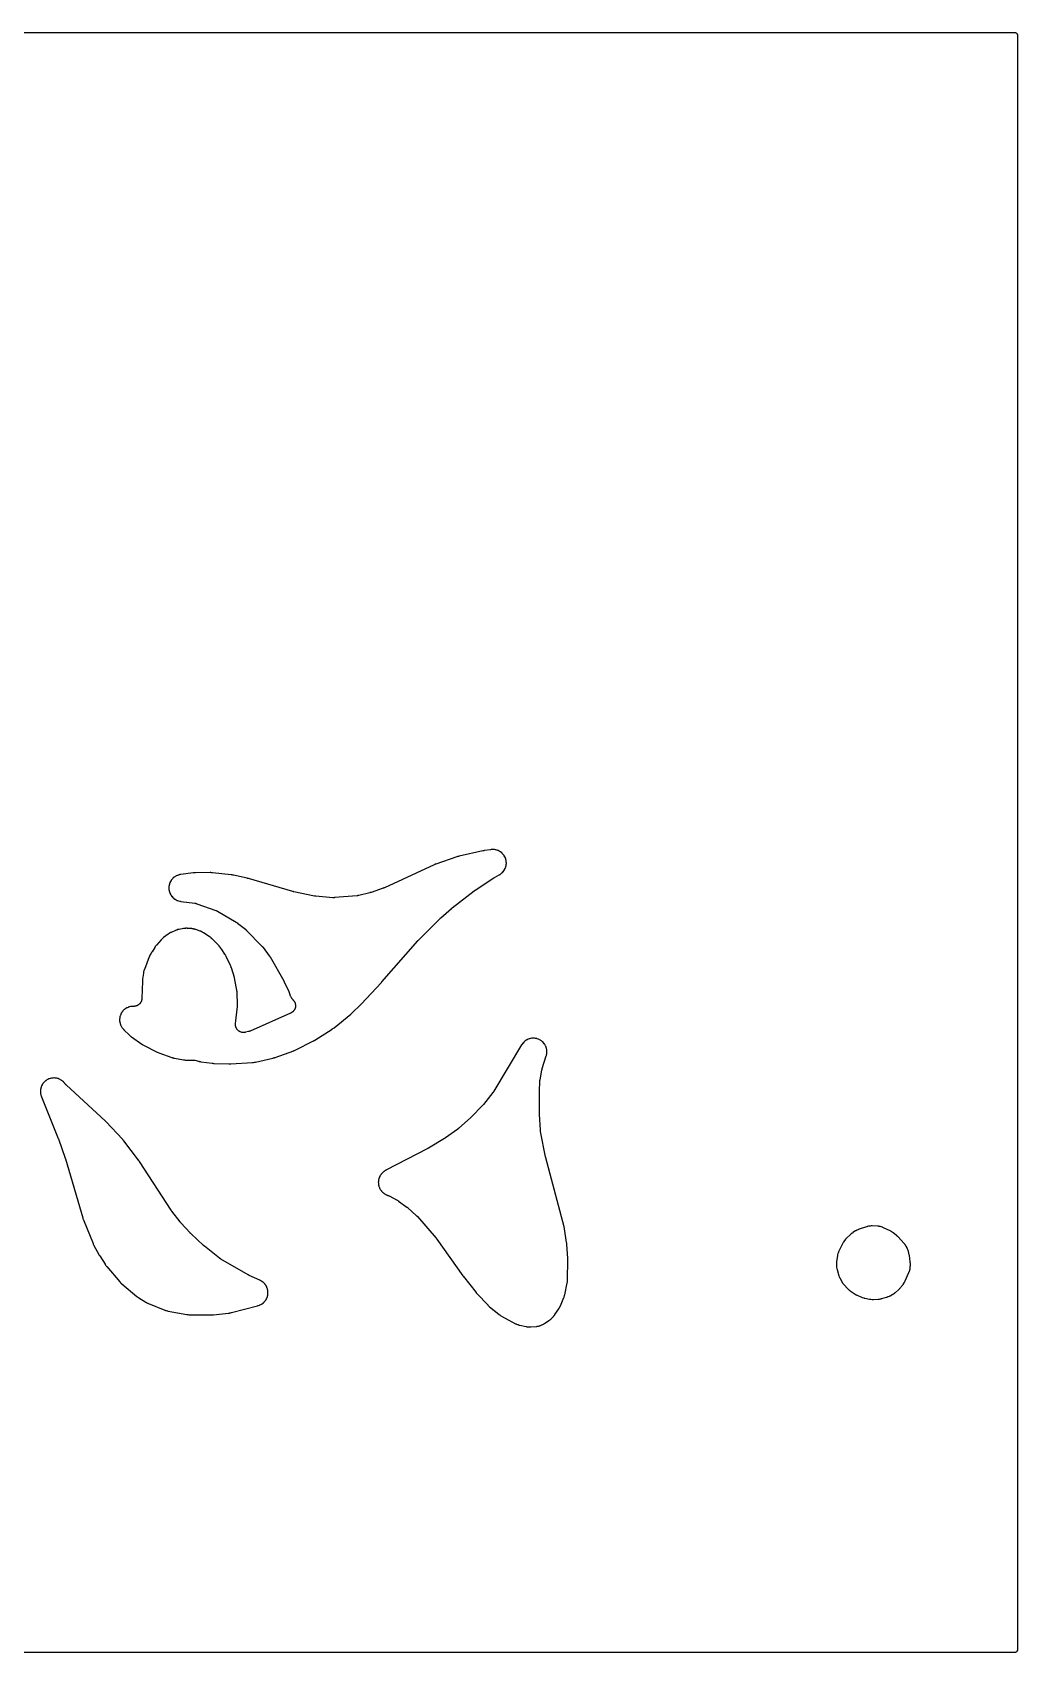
# Model space of a CAD drawing. Header units: millimetres. Extents: x 0 to 300, y 0 to 300.
# Drawn here: x 117.5 to 300.1, y -0.1 to 300.1 of the extents above; entities that cross this region are included whole.
import ezdxf

# ---------------------------------------------------------------- set-up
doc = ezdxf.new("R2010")
doc.units = ezdxf.units.MM
doc.layers.add('CUT', color=7, linetype='CONTINUOUS')

msp = doc.modelspace()

# ---------------------------------------------------------------- linework, layer by layer
at = {"layer": 'CUT'}
msp.add_lwpolyline([(1.4375, 300.0625), (298.5625, 300.0625), (299.4478, 300.0625), (299.5212, 300.0589), (299.5794, 300.0503), (299.6365, 300.036), (299.6918, 300.0162), (299.745, 299.991), (299.7954, 299.9608), (299.8427, 299.9257), (299.8863, 299.8863), (299.9257, 299.8427), (299.9608, 299.7954), (299.991, 299.745), (300.0162, 299.6918), (300.036, 299.6365), (300.0503, 299.5794), (300.0589, 299.5212), (300.0625, 299.4478), (300.0625, 298.5625), (300.0625, 1.4375), (300.0625, 0.5522), (300.0589, 0.4788), (300.0503, 0.4206), (300.036, 0.3635), (300.0162, 0.3082), (299.991, 0.255), (299.9608, 0.2046), (299.9257, 0.1573), (299.8863, 0.1137), (299.8427, 0.0743), (299.7954, 0.0392), (299.745, 0.009), (299.6918, -0.0162), (299.6365, -0.036), (299.5794, -0.0503), (299.5212, -0.0589), (299.4478, -0.0625), (298.5625, -0.0625), (1.4375, -0.0625)], dxfattribs=at)
for points in [[(133.7195, 116.7724), (133.7289, 116.7149), (133.7676, 116.5348), (133.7825, 116.4785), (133.8385, 116.303), (133.8588, 116.2484), (133.9315, 116.0791), (133.9571, 116.0268), (134.0459, 115.8653), (134.0764, 115.8157), (134.1804, 115.6637), (134.2156, 115.6172), (134.3355, 115.4741), (134.3548, 115.4522), (134.3934, 115.4104), (134.4034, 115.3998), (134.4693, 115.3318), (134.4796, 115.3215), (135.52, 114.2993), (135.5288, 114.2909), (135.5867, 114.2363), (135.5957, 114.228), (135.6311, 114.1959), (135.6496, 114.1798), (135.7718, 114.078), (135.7909, 114.0627), (135.8288, 114.0336), (135.8386, 114.0263), (135.9027, 113.9791), (135.9127, 113.972), (137.7968, 112.6458), (137.8142, 112.634), (137.9289, 112.5591), (137.9468, 112.5479), (138.0939, 112.4591), (138.1121, 112.4485), (138.2318, 112.3819), (138.2504, 112.372), (140.5027, 111.22), (140.521, 111.211), (140.6404, 111.155), (140.6589, 111.1466), (140.8111, 111.0814), (140.8299, 111.0737), (140.9529, 111.0258), (140.9719, 111.0188), (143.3832, 110.1729), (143.3936, 110.1694), (143.4664, 110.1453), (143.4773, 110.1418), (143.5254, 110.1269), (143.5487, 110.1202), (143.6948, 110.0814), (143.7175, 110.0759), (143.757, 110.067), (143.7677, 110.0647), (143.842, 110.0495), (143.8541, 110.0471), (145.5185, 109.741), (145.5331, 109.7385), (145.6281, 109.7235), (145.6427, 109.7213), (145.7, 109.7137), (145.7294, 109.7105), (145.9209, 109.6946), (145.9505, 109.6928), (146.0082, 109.6909), (146.023, 109.6905), (146.1191, 109.6897), (146.1339, 109.6897), (146.4706, 109.6949), (146.6962, 109.6984), (146.8002, 109.7), (147.1806, 109.7059), (147.2198, 109.7057), (147.2914, 109.7036), (147.3695, 109.6981), (147.4213, 109.6921), (147.4985, 109.6797), (147.5688, 109.6653), (147.6069, 109.6566), (148.3346, 109.4743), (148.3512, 109.4704), (148.4594, 109.4466), (148.4761, 109.4431), (148.6128, 109.417), (148.6295, 109.4141), (148.739, 109.3964), (148.7558, 109.3939), (150.8597, 109.115), (150.8739, 109.1133), (150.9665, 109.1032), (150.9808, 109.1019), (151.0974, 109.092), (151.1117, 109.091), (151.2047, 109.0854), (151.219, 109.0847), (153.9096, 108.9872), (153.9243, 108.9868), (154.0196, 108.9857), (154.0342, 108.9857), (154.1538, 108.9872), (154.1685, 108.9876), (154.2637, 108.9911), (154.2784, 108.9918), (158.3348, 109.2417), (158.3471, 109.2426), (158.4269, 109.2491), (158.4392, 109.2502), (158.4871, 109.2552), (158.5115, 109.2582), (158.6699, 109.2811), (158.6942, 109.2851), (158.7416, 109.294), (158.7536, 109.2964), (158.832, 109.3127), (158.8441, 109.3153), (162.0533, 110.0524), (162.0709, 110.0567), (162.1853, 110.0867), (162.2028, 110.0915), (162.3452, 110.1335), (162.3626, 110.1389), (162.4749, 110.1757), (162.4921, 110.1816), (165.9659, 111.4381), (165.9819, 111.4441), (166.0848, 111.4847), (166.1005, 111.4911), (166.2281, 111.5457), (166.2437, 111.5526), (166.3441, 111.5989), (166.3595, 111.6063), (169.5124, 113.1704), (169.5273, 113.178), (169.6231, 113.2289), (169.6377, 113.237), (169.7561, 113.3042), (169.7705, 113.3126), (169.8634, 113.3688), (169.8775, 113.3776), (173.0893, 115.4445), (173.1033, 115.4538), (173.1932, 115.5152), (173.2069, 115.5249), (173.3175, 115.6052), (173.3309, 115.6152), (173.4172, 115.6816), (173.4304, 115.692), (176.5334, 118.2194), (176.5432, 118.2276), (176.6065, 118.2815), (176.6162, 118.2899), (176.6943, 118.3592), (176.7038, 118.3678), (176.7647, 118.4243), (176.774, 118.4331), (178.3367, 119.9449), (178.3419, 119.9499), (178.3776, 119.9854), (178.3831, 119.9909), (178.4271, 120.0356), (178.4324, 120.0411), (178.4667, 120.0769), (178.4723, 120.0828), (182.201, 124.0795), (182.2041, 124.0828), (182.2255, 124.1062), (182.2288, 124.1098), (182.2554, 124.1392), (182.2586, 124.1428), (182.2794, 124.1662), (182.2828, 124.17), (188.9313, 131.7753), (188.9353, 131.7799), (188.9448, 131.7906), (188.9489, 131.7952), (188.9587, 131.8061), (188.9637, 131.8117), (188.9756, 131.8246), (188.9807, 131.8302), (188.9866, 131.8365), (188.9918, 131.8421), (189.0039, 131.8549), (189.0091, 131.8603), (189.0117, 131.8631), (189.0179, 131.8695), (189.0325, 131.8844), (189.0388, 131.8907), (193.1155, 135.9678), (193.1197, 135.9719), (193.1296, 135.9816), (193.1338, 135.9858), (193.1439, 135.9956), (193.1491, 136.0006), (193.1613, 136.0123), (193.1665, 136.0173), (193.1726, 136.0231), (193.1779, 136.028), (193.1904, 136.0396), (193.1957, 136.0445), (193.1985, 136.047), (193.2048, 136.0528), (193.2198, 136.0661), (193.2262, 136.0718), (195.1722, 137.7819), (195.1766, 137.7857), (195.1869, 137.7947), (195.1914, 137.7985), (195.2019, 137.8075), (195.2073, 137.8122), (195.2201, 137.8229), (195.2256, 137.8275), (195.232, 137.8328), (195.2376, 137.8374), (195.2506, 137.848), (195.2561, 137.8525), (195.259, 137.8548), (195.2656, 137.8601), (195.2812, 137.8723), (195.2879, 137.8776), (199.4101, 141.0578), (199.4158, 141.0621), (199.4291, 141.0722), (199.4348, 141.0765), (199.4484, 141.0867), (199.4554, 141.0919), (199.4719, 141.1039), (199.479, 141.109), (199.4872, 141.1149), (199.4944, 141.12), (199.5111, 141.1318), (199.5184, 141.1368), (199.522, 141.1393), (199.5306, 141.1451), (199.5507, 141.1586), (199.5594, 141.1644), (203.0313, 143.4353), (203.0369, 143.4389), (203.0499, 143.4472), (203.0554, 143.4508), (203.0687, 143.4592), (203.0755, 143.4635), (203.0916, 143.4734), (203.0985, 143.4777), (203.1065, 143.4825), (203.1134, 143.4867), (203.1297, 143.4964), (203.1367, 143.5006), (203.1405, 143.5028), (203.1488, 143.5076), (203.1681, 143.5186), (203.1764, 143.5232), (204.0058, 143.9843), (204.0187, 143.9916), (204.1017, 144.0405), (204.1144, 144.0482), (204.1639, 144.079), (204.1888, 144.0953), (204.3456, 144.2041), (204.3928, 144.2405), (204.5362, 144.3626), (204.5795, 144.4034), (204.71, 144.5391), (204.7491, 144.5841), (204.8655, 144.732), (204.9, 144.7806), (205.0011, 144.9394), (205.0306, 144.9912), (205.1155, 145.1592), (205.1397, 145.2137), (205.2076, 145.3893), (205.2262, 145.4459), (205.2763, 145.6274), (205.2893, 145.6855), (205.3211, 145.8711), (205.3283, 145.9302), (205.3416, 146.118), (205.3428, 146.1776), (205.3374, 146.3658), (205.3328, 146.4252), (205.3087, 146.6119), (205.2982, 146.6705), (205.2558, 146.854), (205.2395, 146.9113), (205.1791, 147.0896), (205.1572, 147.145), (205.0794, 147.3165), (205.0522, 147.3694), (204.9578, 147.5323), (204.9254, 147.5823), (204.8153, 147.7351), (204.7781, 147.7816), (204.6534, 147.9227), (204.6118, 147.9653), (204.4738, 148.0933), (204.4281, 148.1316), (204.278, 148.2453), (204.2288, 148.2789), (204.0682, 148.3771), (204.0159, 148.4057), (203.8464, 148.4875), (203.7915, 148.5107), (203.6147, 148.5754), (203.5578, 148.593), (203.3754, 148.6398), (203.3171, 148.6517), (203.1309, 148.6802), (203.0717, 148.6863), (202.8837, 148.6962), (202.8241, 148.6963), (202.6334, 148.6874), (202.6037, 148.6853), (202.5458, 148.6797), (202.531, 148.6781), (202.4349, 148.6663), (202.4202, 148.6644), (201.2561, 148.4931), (201.246, 148.4915), (201.1757, 148.4799), (201.1649, 148.4781), (201.0775, 148.462), (201.0669, 148.46), (200.9981, 148.4461), (200.9869, 148.4437), (196.5933, 147.4677), (196.5762, 147.4636), (196.4658, 147.4357), (196.4489, 147.4311), (196.3114, 147.392), (196.2946, 147.387), (196.186, 147.3526), (196.1694, 147.3471), (192.2855, 145.993), (192.2721, 145.9881), (192.1856, 145.9556), (192.1723, 145.9505), (192.0647, 145.9071), (192.0515, 145.9017), (191.9667, 145.8651), (191.9537, 145.8593), (182.7389, 141.63), (182.7291, 141.6256), (182.7063, 141.6154), (182.6965, 141.6112), (182.6845, 141.606), (182.6747, 141.6018), (182.6516, 141.5922), (182.6417, 141.5882), (182.6303, 141.5836), (182.6203, 141.5796), (182.5971, 141.5706), (182.5871, 141.5668), (182.5748, 141.5622), (182.5648, 141.5585), (182.5413, 141.55), (182.5312, 141.5464), (180.2758, 140.7608), (180.2655, 140.7573), (180.2416, 140.7493), (180.2313, 140.7459), (180.2187, 140.7418), (180.2084, 140.7386), (180.1842, 140.7312), (180.1739, 140.728), (180.1619, 140.7245), (180.1515, 140.7215), (180.1272, 140.7146), (180.1168, 140.7118), (180.104, 140.7083), (180.0936, 140.7056), (180.0691, 140.6993), (180.0586, 140.6967), (177.9863, 140.1919), (177.9795, 140.1902), (177.9637, 140.1865), (177.9608, 140.1858), (177.93, 140.1793), (177.8681, 140.1672), (177.8468, 140.1633), (177.8171, 140.159), (177.7379, 140.1491), (177.7039, 140.1455), (173.5175, 139.7812), (173.5081, 139.7804), (173.4934, 139.7793), (173.4693, 139.7778), (173.4372, 139.7762), (173.4085, 139.7752), (173.3857, 139.7748), (173.3727, 139.7747), (173.3678, 139.7747), (173.3396, 139.775), (173.2768, 139.7768), (173.2393, 139.7787), (173.2266, 139.7796), (173.2172, 139.7803), (170.0625, 140.0349), (170.0487, 140.0361), (170.0165, 140.0392), (170.0027, 140.0407), (169.9859, 140.0425), (169.9721, 140.0442), (169.94, 140.0483), (169.9263, 140.0501), (169.9105, 140.0524), (169.8968, 140.0545), (169.8649, 140.0595), (169.8512, 140.0618), (169.8345, 140.0647), (169.8209, 140.0672), (169.7891, 140.0733), (169.7755, 140.076), (165.966, 140.8632), (165.9572, 140.8651), (165.9367, 140.8695), (165.9279, 140.8715), (165.9172, 140.8739), (165.9084, 140.876), (165.8879, 140.8809), (165.8792, 140.883), (165.8691, 140.8855), (165.8604, 140.8877), (165.84, 140.893), (165.8313, 140.8953), (165.8207, 140.8982), (165.812, 140.9006), (165.7917, 140.9063), (165.7831, 140.9087), (157.5457, 143.3121), (157.537, 143.3146), (157.4764, 143.3313), (157.4671, 143.3338), (157.3913, 143.3534), (157.382, 143.3557), (157.3219, 143.3702), (157.312, 143.3725), (154.7862, 143.9372), (154.7704, 143.9405), (154.6676, 143.9606), (154.6517, 143.9635), (154.522, 143.9853), (154.5061, 143.9877), (154.4023, 144.0023), (154.3863, 144.0043), (150.9174, 144.3959), (150.8993, 144.3977), (150.7819, 144.4074), (150.7638, 144.4086), (150.6162, 144.4163), (150.5981, 144.4169), (150.4803, 144.4195), (150.4622, 144.4196), (147.7657, 144.3969), (147.7476, 144.3965), (147.6305, 144.392), (147.6125, 144.391), (147.4658, 144.3809), (147.4478, 144.3794), (147.3312, 144.3679), (147.3133, 144.3658), (145.0466, 144.0726), (145.0318, 144.0705), (144.9362, 144.0557), (144.9215, 144.0532), (144.8643, 144.0429), (144.8351, 144.0369), (144.6493, 143.9938), (144.592, 143.9775), (144.4138, 143.917), (144.3585, 143.8951), (144.1871, 143.8173), (144.1342, 143.79), (143.9714, 143.6956), (143.9215, 143.6632), (143.7689, 143.5531), (143.7224, 143.5159), (143.5814, 143.3912), (143.5388, 143.3496), (143.4109, 143.2116), (143.3727, 143.1659), (143.2591, 143.0159), (143.2255, 142.9667), (143.1273, 142.8062), (143.0989, 142.7539), (143.0171, 142.5844), (142.9939, 142.5296), (142.9293, 142.3528), (142.9117, 142.2959), (142.8649, 142.1136), (142.853, 142.0553), (142.8246, 141.8693), (142.8185, 141.8101), (142.8086, 141.6221), (142.8084, 141.5626), (142.8172, 141.3746), (142.8229, 141.3154), (142.8503, 141.1292), (142.8619, 141.0708), (142.9076, 140.8882), (142.9249, 140.8313), (142.9884, 140.6541), (143.0113, 140.5991), (143.0921, 140.4292), (143.1203, 140.3768), (143.2175, 140.2156), (143.2508, 140.1663), (143.3635, 140.0156), (143.4015, 139.9697), (143.5286, 139.8309), (143.5709, 139.7891), (143.7112, 139.6636), (143.7575, 139.6261), (143.9094, 139.5151), (143.9592, 139.4825), (144.1214, 139.3871), (144.1742, 139.3595), (144.3451, 139.2807), (144.4003, 139.2584), (144.5782, 139.1969), (144.6353, 139.1803), (144.8209, 139.1361), (144.8501, 139.1299), (144.9072, 139.1193), (144.9219, 139.1167), (145.0174, 139.1014), (145.0321, 139.0992), (147.6556, 138.7443), (147.667, 138.7427), (147.6823, 138.7404), (147.7276, 138.7325), (147.8028, 138.7174), (147.836, 138.7101), (147.8688, 138.7015), (147.9426, 138.6807), (147.9865, 138.667), (148.0012, 138.6621), (148.0121, 138.6583), (151.534, 137.4168), (151.5443, 137.4131), (151.5601, 137.4073), (151.5862, 137.3972), (151.621, 137.3833), (151.6517, 137.3703), (151.6758, 137.3595), (151.6896, 137.3533), (151.6946, 137.3509), (151.724, 137.3366), (151.7888, 137.3035), (151.8272, 137.2827), (151.8399, 137.2754), (151.8494, 137.2699), (155.2638, 135.2564), (155.2766, 135.2487), (155.3064, 135.2304), (155.3191, 135.2225), (155.3345, 135.2127), (155.3471, 135.2046), (155.3763, 135.1853), (155.3887, 135.177), (155.4029, 135.1673), (155.4152, 135.1588), (155.4437, 135.1386), (155.4559, 135.1298), (155.4706, 135.119), (155.4826, 135.1101), (155.5104, 135.0889), (155.5223, 135.0798), (156.9926, 133.9246), (157.0038, 133.9157), (157.0299, 133.8945), (157.041, 133.8854), (157.0544, 133.8741), (157.0653, 133.8648), (157.0907, 133.8428), (157.1015, 133.8333), (157.1138, 133.8223), (157.1244, 133.8126), (157.1491, 133.7898), (157.1596, 133.78), (157.1723, 133.7679), (157.1826, 133.7579), (157.2065, 133.7343), (157.2167, 133.7242), (160.0684, 130.8243), (160.0798, 130.8125), (160.1061, 130.7848), (160.1173, 130.7728), (160.1308, 130.758), (160.1417, 130.7458), (160.167, 130.7171), (160.1777, 130.7047), (160.1899, 130.6904), (160.2004, 130.6778), (160.2246, 130.6482), (160.2349, 130.6354), (160.2473, 130.6197), (160.2573, 130.6068), (160.2804, 130.5763), (160.2902, 130.5632), (161.4177, 129.0209), (161.4251, 129.0107), (161.442, 128.9868), (161.4492, 128.9766), (161.4579, 128.964), (161.465, 128.9536), (161.4812, 128.9292), (161.4881, 128.9188), (161.496, 128.9066), (161.5027, 128.8961), (161.5183, 128.8713), (161.5249, 128.8606), (161.5329, 128.8475), (161.5394, 128.8368), (161.5543, 128.8116), (161.5606, 128.8007), (164.0887, 124.3825), (164.0922, 124.3763), (164.1004, 124.3618), (164.1038, 124.3556), (164.1121, 124.3407), (164.1162, 124.333), (164.1259, 124.315), (164.13, 124.3073), (164.1347, 124.2984), (164.1388, 124.2906), (164.1481, 124.2724), (164.1521, 124.2645), (164.1542, 124.2604), (164.1588, 124.2512), (164.1693, 124.2295), (164.1738, 124.2202), (165.0457, 122.3776), (165.0499, 122.3687), (165.0563, 122.3548), (165.0664, 122.3319), (165.0793, 122.3016), (165.0905, 122.2743), (165.099, 122.2523), (165.1038, 122.2397), (165.1055, 122.235), (165.1152, 122.2076), (165.1358, 122.1462), (165.1473, 122.1092), (165.151, 122.0965), (165.1536, 122.0872), (165.1769, 122.0026), (165.1811, 121.9881), (165.2097, 121.894), (165.2143, 121.8796), (165.2328, 121.8235), (165.2431, 121.7951), (165.3132, 121.6143), (165.3379, 121.5591), (165.4247, 121.3887), (165.4548, 121.3363), (165.5583, 121.1755), (165.5936, 121.1263), (165.7127, 120.9768), (165.7528, 120.9314), (165.8451, 120.8369), (165.8747, 120.8051), (165.9274, 120.7457), (165.9817, 120.6782), (166.0156, 120.6315), (166.0632, 120.559), (166.0925, 120.5093), (166.1329, 120.4326), (166.1573, 120.3803), (166.1901, 120.3), (166.2094, 120.2456), (166.2343, 120.1626), (166.2482, 120.1066), (166.265, 120.0215), (166.2735, 119.9645), (166.2821, 119.8782), (166.285, 119.8205), (166.2852, 119.7339), (166.2826, 119.6762), (166.2745, 119.5899), (166.2663, 119.5328), (166.25, 119.4476), (166.2363, 119.3915), (166.2118, 119.3084), (166.1929, 119.2539), (166.1605, 119.1735), (166.1364, 119.121), (166.0964, 119.0441), (166.0674, 118.9942), (166.0202, 118.9215), (165.9865, 118.8747), (165.9325, 118.8068), (165.8944, 118.7634), (165.8342, 118.7011), (165.7921, 118.6616), (165.7262, 118.6053), (165.6805, 118.57), (165.6094, 118.5204), (165.5606, 118.4897), (165.485, 118.4471), (165.4141, 118.4115), (165.3748, 118.393), (157.8993, 115.0819), (157.8896, 115.0777), (157.8735, 115.0708), (157.8345, 115.0551), (157.7677, 115.0301), (157.7379, 115.0196), (157.7347, 115.0185), (157.7046, 115.009), (157.6363, 114.9887), (157.5956, 114.9777), (157.5786, 114.9735), (157.5684, 114.971), (157.0149, 114.8416), (156.9727, 114.8328), (156.895, 114.8185), (156.8096, 114.807), (156.7525, 114.802), (156.6664, 114.7987), (156.609, 114.7993), (156.523, 114.8043), (156.4659, 114.8103), (156.3808, 114.8235), (156.3246, 114.8349), (156.2411, 114.8562), (156.1862, 114.873), (156.1051, 114.9021), (156.0521, 114.9241), (155.9742, 114.9608), (155.9235, 114.9878), (155.8495, 115.0318), (155.8016, 115.0635), (155.7321, 115.1144), (155.6875, 115.1505), (155.6232, 115.2078), (155.5823, 115.248), (155.5237, 115.3112), (155.4868, 115.3552), (155.4346, 115.4237), (155.402, 115.471), (155.3566, 115.5442), (155.3287, 115.5943), (155.2905, 115.6715), (155.2676, 115.7241), (155.2369, 115.8047), (155.2191, 115.8592), (155.1963, 115.9423), (155.1838, 115.9983), (155.169, 116.0832), (155.1619, 116.1401), (155.1554, 116.226), (155.1537, 116.2834), (155.1554, 116.3695), (155.1607, 116.4483), (155.1647, 116.4912), (155.2209, 116.9771), (155.4721, 119.1459), (155.5213, 119.571), (155.5213, 119.5711), (155.5225, 119.5816), (155.5295, 119.6532), (155.5297, 119.655), (155.5297, 119.6552), (155.5306, 119.6662), (155.5345, 119.7144), (155.5359, 119.7377), (155.5418, 119.8829), (155.5422, 119.9054), (155.5424, 119.9443), (155.5423, 119.9549), (155.5412, 120.0279), (155.5409, 120.0397), (155.47, 122.1022), (155.4689, 122.1238), (155.4591, 122.2634), (155.4572, 122.2848), (155.4459, 122.3901), (155.4386, 122.4594), (155.4359, 122.4808), (155.4177, 122.6077), (155.4161, 122.6194), (155.416, 122.6195), (155.4126, 122.6406), (155.4126, 122.6408), (155.0685, 124.5531), (155.0661, 124.5663), (155.063, 124.5821), (155.0417, 124.6846), (155.0383, 124.7004), (155.0101, 124.8195), (155.0054, 124.8382), (154.9734, 124.9567), (154.9671, 124.9784), (154.9663, 124.9809), (154.9653, 124.984), (154.396, 126.7812), (154.3897, 126.8001), (154.3465, 126.9221), (154.3396, 126.9408), (154.2803, 127.0921), (154.2727, 127.1105), (154.2216, 127.2295), (154.2134, 127.2477), (154.2133, 127.2478), (153.4633, 128.8425), (153.463, 128.8431), (153.458, 128.8534), (153.4575, 128.8545), (153.4211, 128.9278), (153.4154, 128.939), (153.3926, 128.9827), (153.3804, 129.0047), (153.3137, 129.1202), (153.2986, 129.1465), (153.2855, 129.168), (153.2591, 129.2096), (153.2523, 129.2202), (153.207, 129.2883), (153.1999, 129.2988), (152.6076, 130.1505), (152.236, 130.6849), (152.2281, 130.696), (152.1761, 130.7672), (152.168, 130.7781), (152.1358, 130.8202), (152.1188, 130.8414), (152.0055, 130.9765), (151.9876, 130.9969), (151.9517, 131.0359), (151.9424, 131.0458), (151.8813, 131.1093), (151.8718, 131.119), (150.8172, 132.167), (150.806, 132.1778), (150.7324, 132.2472), (150.721, 132.2577), (150.6757, 132.2982), (150.652, 132.3184), (150.4947, 132.4452), (150.47, 132.4641), (150.4208, 132.4997), (150.4081, 132.5087), (150.3247, 132.5658), (150.3117, 132.5744), (149.2294, 133.2755), (149.215, 133.2846), (149.1204, 133.3421), (149.1058, 133.3507), (149.0481, 133.3836), (149.018, 133.3996), (148.82, 133.498), (148.789, 133.5123), (148.728, 133.5385), (148.7122, 133.5449), (148.6093, 133.5856), (148.5934, 133.5916), (147.8199, 133.872), (147.8071, 133.8764), (147.7234, 133.9047), (147.7105, 133.9089), (147.6598, 133.9247), (147.6337, 133.9322), (147.4652, 133.9765), (147.4121, 133.9879), (147.2403, 134.0168), (147.2134, 134.0207), (147.1606, 134.0271), (147.1471, 134.0286), (147.0592, 134.0373), (147.0457, 134.0385), (146.2842, 134.0964), (146.2714, 134.0972), (146.1879, 134.1018), (146.1751, 134.1023), (146.1249, 134.104), (146.0992, 134.1043), (145.9344, 134.1027), (145.883, 134.1), (145.719, 134.0843), (145.6934, 134.0813), (145.6437, 134.0743), (145.631, 134.0724), (145.5485, 134.0591), (145.5358, 134.057), (144.7389, 133.9109), (144.7217, 133.9075), (144.6104, 133.8838), (144.5933, 133.8799), (144.5269, 133.8636), (144.4932, 133.8543), (144.2757, 133.7876), (144.2426, 133.7763), (144.1785, 133.7525), (144.1622, 133.7461), (144.0567, 133.7033), (144.0406, 133.6965), (143.274, 133.3589), (143.2588, 133.352), (143.1606, 133.3055), (143.1456, 133.2981), (143.0874, 133.2685), (143.0581, 133.2525), (142.8703, 133.1435), (142.8419, 133.1259), (142.7874, 133.09), (142.7736, 133.0807), (142.6845, 133.0184), (142.6709, 133.0087), (141.852, 132.4019), (141.8395, 132.3924), (141.7592, 132.3296), (141.7469, 132.3197), (141.6997, 132.2808), (141.676, 132.2602), (141.5258, 132.1224), (141.5033, 132.1006), (141.4604, 132.0569), (141.4495, 132.0455), (141.38, 131.9709), (141.3695, 131.9593), (140.5101, 130.9872), (140.5017, 130.9774), (140.4477, 130.9138), (140.4396, 130.9039), (140.408, 130.8649), (140.4042, 130.86), (140.3922, 130.8446), (140.2928, 130.7107), (140.278, 130.6897), (140.2498, 130.6482), (140.2428, 130.6375), (140.1974, 130.5674), (140.1906, 130.5566), (139.7089, 129.7757), (139.703, 129.7663), (139.6909, 129.7472), (139.6882, 129.7429), (139.6703, 129.7141), (139.668, 129.7108), (139.6574, 129.6935), (139.6347, 129.6584), (139.6259, 129.6444), (139.5258, 129.4799), (139.4245, 129.3148), (139.4177, 129.3034), (139.374, 129.2284), (139.3674, 129.2168), (139.3667, 129.2157), (139.3401, 129.1677), (139.3271, 129.1428), (139.2898, 129.0673), (139.2461, 128.979), (139.2436, 128.9735), (139.2343, 128.9535), (139.2123, 128.9032), (139.2068, 128.8902), (139.1722, 128.8056), (139.167, 128.7925), (138.2798, 126.4724), (138.2739, 126.4563), (138.237, 126.3509), (138.2316, 126.3346), (138.2113, 126.2708), (138.2018, 126.2378), (138.179, 126.1486), (138.1465, 126.0216), (138.1389, 125.9881), (138.126, 125.9223), (138.123, 125.9054), (138.1046, 125.7953), (138.1021, 125.7783), (137.9509, 124.6747), (137.9489, 124.6593), (137.9379, 124.5592), (137.9363, 124.5437), (137.9257, 124.4177), (137.9246, 124.4022), (137.9187, 124.3016), (137.9179, 124.2861), (137.814, 121.1165), (137.8115, 121.0729), (137.805, 120.9932), (137.7937, 120.9066), (137.7834, 120.8494), (137.7638, 120.7644), (137.748, 120.7084), (137.7202, 120.6256), (137.699, 120.5715), (137.6633, 120.4918), (137.637, 120.44), (137.5938, 120.3641), (137.5626, 120.3151), (137.5122, 120.2438), (137.4764, 120.198), (137.4193, 120.1319), (137.3792, 120.0898), (137.3161, 120.0296), (137.2721, 119.9915), (137.2033, 119.9377), (137.1559, 119.9041), (137.0823, 119.8572), (137.0318, 119.8284), (136.9539, 119.7888), (136.9009, 119.765), (136.8196, 119.7332), (136.7645, 119.7146), (136.6805, 119.6908), (136.6239, 119.6777), (136.538, 119.6622), (136.4803, 119.6546), (136.3933, 119.6474), (136.3134, 119.6448), (136.2697, 119.6444), (136.2275, 119.645), (136.1984, 119.6447), (136.0117, 119.6385), (135.9537, 119.6337), (135.771, 119.6097), (135.7137, 119.5993), (135.5343, 119.5577), (135.4782, 119.5418), (135.3036, 119.483), (135.2494, 119.4617), (135.0813, 119.3863), (135.0294, 119.3598), (134.8695, 119.2684), (134.8204, 119.2371), (134.67, 119.1306), (134.6242, 119.0946), (134.4849, 118.9741), (134.4428, 118.9338), (134.3159, 118.8003), (134.2778, 118.7562), (134.1644, 118.611), (134.1309, 118.5634), (134.0321, 118.4079), (134.0033, 118.3572), (133.9201, 118.1929), (133.8963, 118.1397), (133.8295, 117.9681), (133.811, 117.9128), (133.7611, 117.7355), (133.748, 117.6787), (133.7155, 117.4974), (133.7081, 117.4396), (133.6933, 117.256), (133.6915, 117.1977), (133.6946, 117.0135), (133.6985, 116.9554)], [(181.6779, 86.5298), (181.6902, 86.4733), (181.7377, 86.2965), (181.7554, 86.2414), (181.8197, 86.07), (181.8427, 86.0169), (181.9232, 85.8525), (181.9511, 85.8018), (182.0471, 85.646), (182.0798, 85.5982), (182.1904, 85.4523), (182.2276, 85.4079), (182.3517, 85.2734), (182.3929, 85.2328), (182.5294, 85.1109), (182.5744, 85.0744), (182.722, 84.9662), (182.7703, 84.9343), (182.9277, 84.8408), (182.9788, 84.8137), (183.1467, 84.7347), (183.1732, 84.723), (183.2255, 84.7014), (183.2389, 84.6961), (183.3268, 84.6623), (183.3403, 84.6573), (183.3551, 84.652), (183.3698, 84.6466), (183.4041, 84.6337), (183.4187, 84.628), (183.4365, 84.621), (183.451, 84.615), (183.4848, 84.6009), (183.4992, 84.5948), (183.5157, 84.5876), (183.53, 84.5811), (183.5633, 84.5659), (183.5775, 84.5592), (183.5947, 84.5509), (183.6088, 84.544), (183.6415, 84.5276), (183.6555, 84.5204), (185.0883, 83.7699), (185.1026, 83.7623), (185.1359, 83.7441), (185.1501, 83.7361), (185.1673, 83.7263), (185.1813, 83.7181), (185.2139, 83.6987), (185.2278, 83.6903), (185.2436, 83.6805), (185.2574, 83.6718), (185.2892, 83.6512), (185.3028, 83.6423), (185.3193, 83.6313), (185.3327, 83.6221), (185.3638, 83.6004), (185.377, 83.591), (186.9196, 82.4734), (186.9294, 82.4661), (186.9522, 82.4491), (186.962, 82.4418), (186.9738, 82.4327), (186.9834, 82.4252), (187.0058, 82.4076), (187.0153, 82.4), (187.0262, 82.3911), (187.0356, 82.3834), (187.0575, 82.3652), (187.0668, 82.3573), (187.0781, 82.3476), (187.0873, 82.3396), (187.1087, 82.3208), (187.1178, 82.3127), (188.6549, 80.922), (188.6649, 80.9128), (188.6881, 80.8911), (188.698, 80.8818), (188.7099, 80.8703), (188.7197, 80.8608), (188.7422, 80.8385), (188.7518, 80.8288), (188.7627, 80.8177), (188.7721, 80.8079), (188.794, 80.7849), (188.8033, 80.775), (188.8145, 80.7628), (188.8236, 80.7527), (188.8448, 80.7291), (188.8538, 80.7189), (192.3154, 76.7281), (192.3225, 76.7199), (192.3389, 76.7005), (192.3459, 76.6921), (192.3544, 76.6818), (192.3613, 76.6734), (192.3772, 76.6536), (192.384, 76.6451), (192.3918, 76.6352), (192.3984, 76.6266), (192.4139, 76.6064), (192.4205, 76.5978), (192.4284, 76.5871), (192.4349, 76.5783), (192.4499, 76.5578), (192.4562, 76.549), (197.2923, 69.7416), (197.2966, 69.7357), (197.3264, 69.6948), (197.331, 69.6885), (197.3689, 69.638), (197.3735, 69.6319), (197.4039, 69.5923), (197.409, 69.5859), (199.7581, 66.6161), (199.7662, 66.6061), (199.8191, 66.542), (199.8274, 66.5322), (199.8957, 66.4531), (199.9041, 66.4435), (199.9598, 66.3817), (199.9685, 66.3723), (201.885, 64.3338), (201.8987, 64.3198), (201.9888, 64.23), (202.0029, 64.2164), (202.1196, 64.1075), (202.1341, 64.0944), (202.2299, 64.0106), (202.2448, 63.998), (203.9503, 62.6027), (203.9614, 62.5938), (204.034, 62.5373), (204.0452, 62.5287), (204.0896, 62.4957), (204.1128, 62.4794), (204.2654, 62.3769), (204.2893, 62.3617), (204.3366, 62.333), (204.3488, 62.3259), (204.4286, 62.2801), (204.441, 62.2732), (207.0364, 60.8656), (207.049, 60.8589), (207.1314, 60.8168), (207.1441, 60.8104), (207.1942, 60.7863), (207.2201, 60.7745), (207.3881, 60.7031), (207.4414, 60.6834), (207.6154, 60.6282), (207.6427, 60.6202), (207.6964, 60.606), (207.7102, 60.6025), (207.8002, 60.5808), (207.8141, 60.5777), (209.0022, 60.3217), (209.0171, 60.3187), (209.114, 60.3003), (209.129, 60.2977), (209.1875, 60.2882), (209.2175, 60.284), (209.4108, 60.2625), (209.4714, 60.2588), (209.6659, 60.2569), (209.6963, 60.2574), (209.7555, 60.2598), (209.7706, 60.2606), (209.8691, 60.2671), (209.8842, 60.2683), (210.9091, 60.3622), (210.9226, 60.3636), (211.0104, 60.3737), (211.0239, 60.3754), (211.0765, 60.3826), (211.1033, 60.3869), (211.2747, 60.4185), (211.3277, 60.4307), (211.4955, 60.4776), (211.5215, 60.4856), (211.572, 60.5022), (211.5849, 60.5066), (211.6681, 60.5361), (211.6809, 60.5408), (211.8086, 60.5893), (211.824, 60.5954), (211.9235, 60.6364), (211.9387, 60.6429), (211.9977, 60.6692), (212.0276, 60.6835), (212.219, 60.7815), (212.248, 60.7975), (212.3038, 60.83), (212.3179, 60.8386), (212.4093, 60.8954), (212.4232, 60.9043), (213.2353, 61.4411), (213.2479, 61.4496), (213.3286, 61.5059), (213.3409, 61.5148), (213.3886, 61.5498), (213.4125, 61.5684), (213.5649, 61.6929), (213.5879, 61.7127), (213.6317, 61.7524), (213.6428, 61.7627), (213.7141, 61.8306), (213.725, 61.8411), (213.9577, 62.0741), (213.9678, 62.0845), (214.0328, 62.1528), (214.0426, 62.1634), (214.0807, 62.2054), (214.0996, 62.2273), (214.2193, 62.3729), (214.2372, 62.3957), (214.271, 62.4412), (214.2795, 62.4529), (214.3339, 62.5298), (214.3421, 62.5418), (215.077, 63.636), (215.0852, 63.6485), (215.1372, 63.7303), (215.1451, 63.743), (215.1751, 63.793), (215.1898, 63.8189), (215.2814, 63.9897), (215.2948, 64.0164), (215.3198, 64.069), (215.326, 64.0826), (215.3653, 64.1712), (215.3711, 64.1849), (215.9957, 65.6937), (216.0008, 65.7064), (216.0328, 65.7892), (216.0376, 65.802), (216.0558, 65.8523), (216.0645, 65.8782), (216.1172, 66.0477), (216.1247, 66.074), (216.1382, 66.1256), (216.1415, 66.1389), (216.162, 66.2253), (216.165, 66.2387), (216.6337, 68.435), (216.6367, 68.45), (216.6549, 68.5475), (216.6575, 68.5625), (216.667, 68.6214), (216.6711, 68.6517), (216.6925, 68.8489), (216.6951, 68.8793), (216.6985, 68.9388), (216.6992, 68.9541), (216.7024, 69.0533), (216.7026, 69.0685), (216.7264, 72.6588), (216.7264, 72.669), (216.7256, 72.7403), (216.7254, 72.7513), (216.7229, 72.8402), (216.7225, 72.851), (216.7192, 72.9212), (216.7185, 72.9327), (216.5441, 75.5732), (216.5432, 75.586), (216.5359, 75.6688), (216.5347, 75.6816), (216.5233, 75.7854), (216.5218, 75.7981), (216.511, 75.8806), (216.5092, 75.8933), (216.1233, 78.4244), (216.1207, 78.4403), (216.1021, 78.5436), (216.099, 78.5594), (216.0722, 78.6883), (216.0687, 78.7041), (216.0445, 78.8062), (216.0406, 78.8219), (212.6547, 91.6043), (212.6532, 91.61), (212.6498, 91.6231), (212.6484, 91.6287), (212.645, 91.6423), (212.6433, 91.6492), (212.6394, 91.6654), (212.6377, 91.6724), (212.6358, 91.6805), (212.6342, 91.6874), (212.6305, 91.7038), (212.629, 91.7108), (212.6282, 91.7143), (212.6264, 91.7226), (212.6224, 91.742), (212.6207, 91.7504), (211.6911, 96.4503), (211.6883, 96.4648), (211.6822, 96.4988), (211.6796, 96.5134), (211.6767, 96.5311), (211.6745, 96.5457), (211.6695, 96.5798), (211.6674, 96.5944), (211.6652, 96.6112), (211.6635, 96.6259), (211.6596, 96.6601), (211.658, 96.6748), (211.6563, 96.6928), (211.655, 96.7075), (211.6522, 96.7418), (211.6511, 96.7566), (211.4692, 99.5992), (211.4688, 99.605), (211.468, 99.6186), (211.4677, 99.6244), (211.467, 99.6384), (211.4667, 99.6456), (211.466, 99.6623), (211.4657, 99.6695), (211.4654, 99.6777), (211.4652, 99.6849), (211.4647, 99.7017), (211.4645, 99.7089), (211.4645, 99.7126), (211.4644, 99.7211), (211.4642, 99.741), (211.4641, 99.7495), (211.4638, 103.9556), (211.4639, 103.9707), (211.464, 103.9863), (211.4641, 103.9915), (211.4643, 104.0042), (211.4644, 104.0097), (211.4645, 104.016), (211.4646, 104.0215), (211.465, 104.0343), (211.4652, 104.0391), (211.4655, 104.0494), (211.4661, 104.0641), (211.4664, 104.0706), (211.5426, 105.6392), (211.5435, 105.6549), (211.546, 105.6915), (211.5471, 105.7072), (211.5487, 105.7261), (211.5502, 105.7417), (211.5538, 105.7781), (211.5555, 105.7936), (211.5577, 105.8115), (211.5597, 105.827), (211.5646, 105.8633), (211.5669, 105.8788), (211.5698, 105.8977), (211.5723, 105.9132), (211.5785, 105.9492), (211.5813, 105.9646), (211.9469, 107.8867), (211.9493, 107.8988), (211.9551, 107.927), (211.9577, 107.9391), (211.9609, 107.9539), (211.9636, 107.9659), (211.9702, 107.994), (211.973, 108.006), (211.9765, 108.0198), (211.9795, 108.0318), (211.9868, 108.0597), (211.9901, 108.0716), (211.9941, 108.0861), (211.9975, 108.098), (212.0055, 108.1257), (212.0091, 108.1375), (212.7234, 110.4646), (212.7275, 110.4785), (212.7529, 110.5692), (212.7567, 110.5832), (212.7707, 110.638), (212.7772, 110.6663), (212.8143, 110.8484), (212.8231, 110.9057), (212.8422, 111.0879), (212.8455, 111.1458), (212.8469, 111.3291), (212.8446, 111.387), (212.8283, 111.5695), (212.8204, 111.627), (212.7866, 111.8071), (212.7732, 111.8635), (212.7222, 112.0395), (212.7034, 112.0944), (212.6356, 112.2646), (212.6116, 112.3174), (212.5277, 112.4804), (212.4987, 112.5306), (212.3995, 112.6847), (212.3658, 112.7318), (212.2522, 112.8756), (212.2141, 112.9193), (212.0871, 113.0515), (212.045, 113.0913), (211.9059, 113.2106), (211.8601, 113.2462), (211.7101, 113.3515), (211.6611, 113.3825), (211.5016, 113.4728), (211.4499, 113.4989), (211.2824, 113.5734), (211.2284, 113.5944), (211.0546, 113.6525), (210.9987, 113.6681), (210.8201, 113.7091), (210.7631, 113.7194), (210.5813, 113.7429), (210.5235, 113.7476), (210.3403, 113.7535), (210.2824, 113.7525), (210.0995, 113.7407), (210.0419, 113.7342), (209.861, 113.7048), (209.8043, 113.6928), (209.6271, 113.6461), (209.5718, 113.6286), (209.3999, 113.565), (209.3466, 113.5423), (209.1816, 113.4624), (209.1307, 113.4346), (208.9743, 113.3392), (208.9263, 113.3067), (208.7798, 113.1966), (208.7352, 113.1596), (208.5999, 113.0358), (208.5591, 112.9947), (208.4365, 112.8585), (208.3998, 112.8136), (208.2893, 112.6642), (208.2727, 112.6405), (208.2413, 112.5934), (208.2334, 112.5812), (208.183, 112.5016), (208.1754, 112.4892), (203.0445, 103.9267), (203.0366, 103.9137), (203.0179, 103.8837), (203.0098, 103.8709), (202.9998, 103.8554), (202.9914, 103.8427), (202.9717, 103.8133), (202.9632, 103.8008), (202.9533, 103.7865), (202.9445, 103.7741), (202.9238, 103.7454), (202.9149, 103.7332), (202.9038, 103.7183), (202.8946, 103.7063), (202.873, 103.6783), (202.8636, 103.6663), (201.1215, 101.4883), (201.1145, 101.4797), (201.0981, 101.4597), (201.091, 101.4511), (201.0823, 101.4407), (201.0751, 101.4323), (201.0582, 101.4127), (201.0508, 101.4043), (201.0424, 101.3947), (201.035, 101.3864), (201.0176, 101.3672), (201.0101, 101.3591), (201.0008, 101.3491), (200.9932, 101.341), (200.9754, 101.3223), (200.9676, 101.3143), (198.8345, 99.1292), (198.83, 99.1247), (198.8196, 99.1141), (198.8151, 99.1096), (198.8043, 99.0989), (198.7988, 99.0934), (198.7858, 99.0807), (198.7802, 99.0752), (198.7737, 99.069), (198.768, 99.0636), (198.7547, 99.051), (198.749, 99.0457), (198.7461, 99.0429), (198.7393, 99.0367), (198.7233, 99.0222), (198.7164, 99.016), (196.5388, 97.075), (196.5297, 97.067), (196.5084, 97.0485), (196.4992, 97.0407), (196.4881, 97.0313), (196.4789, 97.0236), (196.4573, 97.0059), (196.448, 96.9983), (196.4372, 96.9897), (196.4277, 96.9822), (196.4056, 96.965), (196.396, 96.9577), (196.3843, 96.9488), (196.3747, 96.9416), (196.3521, 96.925), (196.3424, 96.918), (194.0693, 95.2915), (194.0614, 95.286), (194.0429, 95.273), (194.0349, 95.2675), (194.0252, 95.2609), (194.0172, 95.2554), (193.9984, 95.2429), (193.9903, 95.2376), (193.981, 95.2315), (193.9729, 95.2262), (193.9538, 95.2141), (193.9456, 95.209), (193.9356, 95.2027), (193.9274, 95.1977), (193.9081, 95.1859), (193.8998, 95.181), (190.9007, 93.4032), (190.8965, 93.4008), (190.8867, 93.395), (190.8825, 93.3926), (190.8725, 93.3868), (190.8673, 93.3838), (190.8552, 93.3769), (190.85, 93.374), (190.844, 93.3706), (190.8388, 93.3677), (190.8266, 93.361), (190.822, 93.3585), (190.8121, 93.3531), (190.7978, 93.3455), (190.7916, 93.3422), (183.0189, 89.276), (183.0062, 89.2692), (182.9239, 89.2236), (182.9113, 89.2164), (182.8626, 89.1878), (182.8379, 89.1725), (182.6826, 89.0711), (182.6357, 89.0371), (182.4928, 88.9228), (182.4494, 88.8844), (182.3182, 88.7568), (182.2787, 88.7145), (182.1604, 88.5748), (182.1252, 88.5289), (182.0209, 88.3785), (181.9902, 88.3294), (181.9009, 88.1696), (181.8752, 88.1178), (181.8017, 87.9501), (181.781, 87.8961), (181.724, 87.7221), (181.7087, 87.6663), (181.6687, 87.4877), (181.6588, 87.4306), (181.6362, 87.249), (181.6319, 87.1913), (181.6269, 87.0083), (181.6282, 86.9504), (181.6409, 86.7678), (181.6477, 86.7104)], [(119.0427, 103.5297), (119.0515, 103.4723), (119.0888, 103.2901), (119.0953, 103.2619), (119.1002, 103.243), (119.1075, 103.2168), (119.1591, 103.0475), (119.1676, 103.0217), (119.1881, 102.9638), (119.1925, 102.9518), (119.2218, 102.8745), (119.2265, 102.8626), (122.3212, 95.1925), (122.3267, 95.1787), (122.3323, 95.1644), (122.3342, 95.1596), (122.3387, 95.1478), (122.3406, 95.1428), (122.3429, 95.1369), (122.3448, 95.1318), (122.3492, 95.12), (122.3508, 95.1155), (122.3543, 95.1059), (122.3592, 95.0921), (122.3613, 95.0861), (123.6032, 91.5239), (123.6081, 91.5095), (123.6131, 91.4947), (123.6148, 91.4897), (123.6188, 91.4776), (123.6205, 91.4723), (123.6224, 91.4663), (123.6241, 91.4611), (123.628, 91.4488), (123.6295, 91.4442), (123.6325, 91.4343), (123.6368, 91.4201), (123.6387, 91.4139), (126.8703, 80.4459), (126.8747, 80.4315), (126.9045, 80.3388), (126.9093, 80.3246), (126.9497, 80.2092), (126.9548, 80.1951), (126.9893, 80.104), (126.9948, 80.09), (128.7644, 75.7411), (128.7708, 75.7261), (128.8133, 75.6292), (128.82, 75.6144), (128.8767, 75.4943), (128.8838, 75.4796), (128.9316, 75.3852), (128.9391, 75.3707), (129.8665, 73.6528), (129.8717, 73.6435), (129.9081, 73.5788), (129.9138, 73.5689), (129.9607, 73.4892), (129.9665, 73.4795), (130.0048, 73.4172), (130.0111, 73.4071), (130.9989, 71.8678), (131.01, 71.8511), (131.0837, 71.7443), (131.0953, 71.728), (131.1922, 71.5971), (131.2043, 71.5813), (131.285, 71.4795), (131.2977, 71.4641), (133.7095, 68.6225), (133.7179, 68.6129), (133.7727, 68.5509), (133.7813, 68.5415), (133.8151, 68.505), (133.8327, 68.4866), (133.9501, 68.37), (133.9685, 68.3525), (134.0053, 68.3189), (134.0148, 68.3105), (134.0771, 68.256), (134.0868, 68.2477), (136.8749, 65.9124), (136.883, 65.9057), (136.9395, 65.86), (136.948, 65.8533), (136.9856, 65.824), (137.004, 65.8102), (137.1202, 65.7266), (137.1384, 65.714), (137.1703, 65.6928), (137.179, 65.6871), (137.2396, 65.6484), (137.2495, 65.6422), (138.5542, 64.8423), (138.5652, 64.8358), (138.6362, 64.7943), (138.6472, 64.788), (138.6905, 64.764), (138.7129, 64.7521), (138.86, 64.6782), (138.8829, 64.6673), (138.928, 64.647), (138.9396, 64.6419), (139.0154, 64.6097), (139.0271, 64.6049), (142.0944, 63.3764), (142.1085, 63.3709), (142.2005, 63.3367), (142.2147, 63.3317), (142.2705, 63.3125), (142.2993, 63.3034), (142.4878, 63.2492), (142.517, 63.2416), (142.5744, 63.2281), (142.5891, 63.2249), (142.6852, 63.2049), (142.7, 63.202), (146.1686, 62.5722), (146.1814, 62.57), (146.2648, 62.5567), (146.2777, 62.5548), (146.328, 62.5479), (146.3539, 62.545), (146.5221, 62.5293), (146.548, 62.5274), (146.5988, 62.5249), (146.6118, 62.5244), (146.6963, 62.5221), (146.7093, 62.5218), (150.6523, 62.4972), (150.6694, 62.4974), (150.7802, 62.4998), (150.7972, 62.5005), (150.9361, 62.5075), (150.9532, 62.5086), (151.0636, 62.5173), (151.0806, 62.5189), (153.8811, 62.821), (153.903, 62.8238), (154.0449, 62.8444), (154.0667, 62.848), (154.2436, 62.8804), (154.2653, 62.8848), (154.4053, 62.9158), (154.4267, 62.9209), (159.2519, 64.1767), (159.2661, 64.1806), (159.3583, 64.207), (159.3724, 64.2112), (159.4274, 64.2285), (159.4553, 64.238), (159.6327, 64.3033), (159.687, 64.3264), (159.8547, 64.4077), (159.9065, 64.436), (160.0655, 64.5334), (160.1142, 64.5667), (160.2629, 64.6792), (160.3081, 64.7171), (160.445, 64.8437), (160.4863, 64.8858), (160.6101, 65.0252), (160.6471, 65.0712), (160.7566, 65.2221), (160.7888, 65.2715), (160.883, 65.4324), (160.9103, 65.4847), (160.9882, 65.6541), (161.0102, 65.7089), (161.0711, 65.8851), (161.0876, 65.9417), (161.1309, 66.1231), (161.1418, 66.1811), (161.1671, 66.3658), (161.1722, 66.4246), (161.1792, 66.6109), (161.1785, 66.6699), (161.1672, 66.856), (161.1608, 66.9146), (161.1313, 67.0987), (161.1191, 67.1564), (161.0716, 67.3368), (161.0538, 67.393), (160.9889, 67.5678), (160.9657, 67.622), (160.8839, 67.7896), (160.8555, 67.8413), (160.7577, 68), (160.7243, 68.0486), (160.6113, 68.197), (160.5734, 68.2421), (160.4464, 68.3787), (160.4042, 68.4199), (160.2644, 68.5433), (160.2183, 68.5801), (160.0671, 68.6892), (160.0177, 68.7214), (159.8542, 68.8164), (159.8284, 68.8306), (159.7772, 68.8571), (159.7641, 68.8637), (159.6779, 68.9057), (159.6645, 68.912), (157.7133, 69.8032), (157.7034, 69.8077), (157.6806, 69.8185), (157.6708, 69.8232), (157.6589, 69.829), (157.6492, 69.8338), (157.6266, 69.8451), (157.6169, 69.85), (157.6058, 69.8557), (157.5962, 69.8608), (157.5739, 69.8726), (157.5644, 69.8778), (157.5528, 69.8841), (157.5433, 69.8894), (157.5213, 69.9018), (157.5119, 69.9072), (152.476, 72.8225), (152.4623, 72.8306), (152.4304, 72.8498), (152.4168, 72.8581), (152.4004, 72.8684), (152.387, 72.877), (152.3558, 72.8973), (152.3426, 72.9061), (152.3275, 72.9164), (152.3143, 72.9254), (152.2839, 72.9468), (152.271, 72.9561), (152.2553, 72.9676), (152.2425, 72.9771), (152.2129, 72.9995), (152.2003, 73.0093), (149.3911, 75.2184), (149.3837, 75.2243), (149.3663, 75.2382), (149.359, 75.2442), (149.35, 75.2516), (149.3427, 75.2577), (149.3257, 75.272), (149.3184, 75.2781), (149.3101, 75.2852), (149.3029, 75.2915), (149.2862, 75.3061), (149.2791, 75.3124), (149.2704, 75.3201), (149.2634, 75.3265), (149.247, 75.3415), (149.24, 75.348), (146.8663, 77.5635), (146.8611, 77.5684), (146.849, 77.5798), (146.8439, 77.5848), (146.8315, 77.5966), (146.8253, 77.6028), (146.8106, 77.6171), (146.8044, 77.6233), (146.7973, 77.6305), (146.7911, 77.6367), (146.7767, 77.6514), (146.7706, 77.6577), (146.7674, 77.661), (146.7603, 77.6686), (146.7437, 77.6862), (146.7366, 77.6939), (145.02, 79.5671), (145.0134, 79.5743), (144.9982, 79.5913), (144.9917, 79.5986), (144.984, 79.6073), (144.9777, 79.6146), (144.9631, 79.6317), (144.9568, 79.639), (144.9496, 79.6476), (144.9435, 79.655), (144.9291, 79.6724), (144.923, 79.68), (144.9156, 79.6892), (144.9096, 79.6967), (144.8956, 79.7145), (144.8897, 79.7221), (143.3424, 81.7336), (143.337, 81.7408), (143.3243, 81.7576), (143.3189, 81.7648), (143.3124, 81.7737), (143.307, 81.781), (143.2947, 81.7981), (143.2895, 81.8054), (143.2835, 81.8139), (143.2783, 81.8213), (143.2663, 81.8386), (143.2612, 81.8461), (143.255, 81.8552), (143.25, 81.8627), (143.2383, 81.8802), (143.2334, 81.8878), (137.387, 90.9004), (137.381, 90.9095), (137.3386, 90.9723), (137.332, 90.9819), (137.2777, 91.0591), (137.271, 91.0684), (137.227, 91.1286), (137.2196, 91.1384), (134.4543, 94.7571), (134.445, 94.7689), (134.3838, 94.845), (134.3742, 94.8566), (134.295, 94.9502), (134.2851, 94.9616), (134.2201, 95.0345), (134.21, 95.0456), (131.192, 98.2673), (131.1848, 98.2749), (131.1343, 98.3269), (131.1265, 98.3348), (131.0623, 98.3985), (131.0545, 98.4062), (131.0029, 98.4556), (130.9944, 98.4636), (123.8301, 105.0611), (123.8223, 105.0684), (123.8042, 105.0855), (123.7964, 105.0929), (123.7871, 105.1019), (123.7794, 105.1094), (123.7617, 105.1269), (123.7542, 105.1344), (123.7455, 105.1432), (123.738, 105.1509), (123.7207, 105.1688), (123.7133, 105.1766), (123.7044, 105.1861), (123.6971, 105.1939), (123.6802, 105.2122), (123.6731, 105.2201), (123.4154, 105.5071), (123.4056, 105.5178), (123.3409, 105.5864), (123.3308, 105.5969), (123.291, 105.6371), (123.2701, 105.6573), (123.1331, 105.783), (123.0885, 105.8201), (122.942, 105.9305), (122.894, 105.9631), (122.7375, 106.0588), (122.6866, 106.0867), (122.5216, 106.1668), (122.4683, 106.1896), (122.2963, 106.2535), (122.241, 106.271), (122.0637, 106.318), (122.0069, 106.3301), (121.8259, 106.3597), (121.7682, 106.3663), (121.5852, 106.3782), (121.5272, 106.3792), (121.3438, 106.3734), (121.286, 106.3688), (121.1041, 106.3454), (121.047, 106.3352), (120.8681, 106.2943), (120.8123, 106.2786), (120.6383, 106.2206), (120.5842, 106.1996), (120.4165, 106.1251), (120.3647, 106.099), (120.2051, 106.0086), (120.1561, 105.9776), (120.0059, 105.8723), (119.9601, 105.8367), (119.8208, 105.7173), (119.7786, 105.6775), (119.6515, 105.5452), (119.6134, 105.5015), (119.4997, 105.3575), (119.466, 105.3103), (119.3667, 105.1561), (119.3377, 105.1058), (119.2537, 104.9427), (119.2297, 104.8899), (119.1619, 104.7195), (119.1431, 104.6646), (119.0921, 104.4884), (119.0787, 104.4319), (119.0449, 104.2516), (119.037, 104.1941), (119.0209, 104.0114), (119.0185, 103.9535), (119.0201, 103.77), (119.0234, 103.7121)], [(266.4876, 71.9647), (266.487, 71.9332), (266.4875, 71.8718), (266.4878, 71.8561), (266.4913, 71.7539), (266.492, 71.7382), (266.5044, 71.5309), (266.5056, 71.5152), (266.5144, 71.4134), (266.5159, 71.3978), (266.5228, 71.3368), (266.5271, 71.3057), (266.5606, 71.1043), (266.5666, 71.0734), (266.5798, 71.0135), (266.5834, 70.9982), (266.608, 70.8991), (266.612, 70.8839), (266.8558, 70.001), (266.8607, 69.9844), (266.8938, 69.8768), (266.8991, 69.8603), (266.9208, 69.7963), (266.9329, 69.7639), (267.0174, 69.5554), (267.0313, 69.5237), (267.0602, 69.4626), (267.0679, 69.4471), (267.119, 69.3468), (267.1271, 69.3315), (267.4992, 68.651), (267.5053, 68.6403), (267.5451, 68.5708), (267.5514, 68.5601), (267.5762, 68.5188), (267.5894, 68.498), (267.6764, 68.366), (267.7051, 68.326), (267.8027, 68.2016), (267.8183, 68.1825), (267.8495, 68.1458), (267.8576, 68.1365), (267.9109, 68.0766), (267.9191, 68.0675), (268.5678, 67.367), (268.5788, 67.3554), (268.6513, 67.2812), (268.6626, 67.2699), (268.7073, 67.2265), (268.7308, 67.2049), (268.8871, 67.0686), (268.9117, 67.0483), (268.9608, 67.0099), (268.9735, 67.0002), (269.0568, 66.9384), (269.0698, 66.9291), (269.7632, 66.4435), (269.7757, 66.435), (269.8577, 66.3807), (269.8704, 66.3725), (269.9204, 66.3411), (269.9464, 66.3256), (270.1179, 66.2297), (270.1447, 66.2156), (270.1976, 66.1894), (270.2112, 66.1828), (270.3004, 66.1415), (270.3142, 66.1353), (271.1202, 65.7858), (271.1355, 65.7794), (271.2359, 65.7391), (271.2515, 65.7331), (271.3124, 65.7106), (271.3439, 65.6999), (271.5506, 65.6364), (271.5827, 65.6275), (271.6458, 65.6119), (271.662, 65.6081), (271.7677, 65.5851), (271.784, 65.5817), (272.6206, 65.4232), (272.6382, 65.4202), (272.7526, 65.402), (272.7703, 65.3995), (272.8392, 65.3906), (272.8747, 65.3871), (273.1057, 65.3713), (273.1413, 65.3699), (273.2108, 65.3693), (273.2286, 65.3694), (273.3444, 65.3718), (273.3622, 65.3725), (274.2273, 65.4162), (274.2433, 65.4172), (274.3474, 65.4253), (274.3634, 65.4267), (274.4257, 65.4332), (274.4576, 65.4374), (274.6636, 65.4701), (274.6952, 65.476), (274.7565, 65.4892), (274.7721, 65.4927), (274.8736, 65.5173), (274.8891, 65.5213), (275.7811, 65.763), (275.7934, 65.7665), (275.8728, 65.7899), (275.885, 65.7936), (275.9325, 65.8087), (275.9566, 65.8169), (276.1101, 65.8728), (276.1572, 65.8923), (276.3054, 65.9611), (276.3283, 65.9723), (276.3725, 65.9952), (276.3838, 66.0011), (276.4565, 66.0407), (276.4677, 66.0469), (276.9176, 66.3043), (276.9301, 66.3116), (277.0106, 66.3603), (277.0229, 66.3679), (277.0706, 66.3983), (277.0946, 66.4145), (277.2481, 66.5232), (277.2714, 66.5405), (277.3159, 66.5753), (277.3272, 66.5844), (277.3998, 66.6442), (277.4109, 66.6535), (277.9865, 67.1508), (277.9965, 67.1597), (278.061, 67.2179), (278.0708, 67.227), (278.1087, 67.2628), (278.1277, 67.2816), (278.2485, 67.4064), (278.2666, 67.426), (278.3012, 67.4651), (278.31, 67.4752), (278.3661, 67.5415), (278.3746, 67.5518), (278.8365, 68.1228), (278.8448, 68.1334), (278.8982, 68.2025), (278.9063, 68.2133), (278.9375, 68.2555), (278.9529, 68.2775), (279.0489, 68.4207), (279.0768, 68.4667), (279.1596, 68.6179), (279.1719, 68.6417), (279.1951, 68.6889), (279.2008, 68.701), (279.2376, 68.7803), (279.2431, 68.7926), (279.9321, 70.3731), (279.9383, 70.3878), (279.977, 70.4833), (279.9827, 70.4981), (280.0045, 70.5561), (280.0148, 70.5861), (280.0759, 70.78), (280.0917, 70.8414), (280.1321, 71.0406), (280.1375, 71.0719), (280.1466, 71.1331), (280.1487, 71.1488), (280.1611, 71.2512), (280.1627, 71.267), (280.1884, 71.5395), (280.1896, 71.5543), (280.1963, 71.6504), (280.1971, 71.6652), (280.1997, 71.7231), (280.2003, 71.7527), (280.1993, 71.9454), (280.1984, 71.975), (280.1953, 72.0328), (280.1943, 72.0476), (280.1866, 72.1437), (280.1853, 72.1585), (280.0865, 73.1055), (280.084, 73.1266), (280.0648, 73.2633), (280.0615, 73.2842), (280.0314, 73.4547), (280.0273, 73.4756), (279.9985, 73.6106), (279.9938, 73.6313), (279.8476, 74.2147), (279.8443, 74.227), (279.8226, 74.3065), (279.8192, 74.3187), (279.8051, 74.3662), (279.7974, 74.3904), (279.7447, 74.5441), (279.7263, 74.5914), (279.6608, 74.7401), (279.6501, 74.7631), (279.6282, 74.8076), (279.6225, 74.8189), (279.5846, 74.8921), (279.5787, 74.9033), (279.4131, 75.207), (279.407, 75.218), (279.3664, 75.2889), (279.36, 75.2998), (279.3347, 75.3419), (279.3213, 75.3632), (279.2325, 75.4978), (279.2031, 75.5386), (279.1033, 75.6654), (279.0873, 75.6848), (279.0553, 75.7222), (279.047, 75.7316), (278.9925, 75.7926), (278.984, 75.8018), (277.9377, 76.9235), (277.9304, 76.9311), (277.8792, 76.9841), (277.8715, 76.992), (277.8372, 77.0261), (277.8204, 77.0423), (277.7137, 77.1408), (277.6969, 77.1557), (277.6673, 77.181), (277.6593, 77.1878), (277.603, 77.2343), (277.5938, 77.2417), (277.033, 77.6867), (277.0195, 77.6971), (276.9313, 77.763), (276.9176, 77.773), (276.8635, 77.8111), (276.8353, 77.8299), (276.6484, 77.9464), (276.6191, 77.9635), (276.5611, 77.9953), (276.5461, 78.0032), (276.448, 78.0534), (276.4328, 78.0609), (275.214, 78.6413), (275.2006, 78.6475), (275.1128, 78.6867), (275.0992, 78.6926), (275.046, 78.7148), (275.0184, 78.7255), (274.8401, 78.7898), (274.7835, 78.8071), (274.6023, 78.8528), (274.5443, 78.8644), (274.3568, 78.8925), (274.3275, 78.8962), (274.27, 78.9019), (274.2553, 78.9032), (274.1594, 78.9104), (274.1447, 78.9113), (273.1172, 78.9628), (273.1033, 78.9633), (273.0131, 78.9658), (272.9992, 78.966), (272.9449, 78.9662), (272.9171, 78.9656), (272.7391, 78.9581), (272.6838, 78.9531), (272.5097, 78.9294), (272.455, 78.9194), (272.2815, 78.8792), (272.2546, 78.8723), (272.2023, 78.8576), (272.189, 78.8537), (272.1027, 78.8272), (272.0894, 78.823), (270.7309, 78.372), (270.7141, 78.3662), (270.6057, 78.3266), (270.5892, 78.3203), (270.5249, 78.2946), (270.4923, 78.2805), (270.2836, 78.1826), (270.252, 78.1665), (270.1912, 78.1335), (270.1757, 78.1248), (270.076, 78.0667), (270.0608, 78.0575), (269.5314, 77.7277), (269.5182, 77.7192), (269.4333, 77.6632), (269.4204, 77.6544), (269.3703, 77.6195), (269.3451, 77.6009), (269.1848, 77.4761), (269.1606, 77.4562), (269.1144, 77.4162), (269.1027, 77.4058), (269.0276, 77.3373), (269.0162, 77.3266), (268.3531, 76.6891), (268.3412, 76.6773), (268.2648, 76.5996), (268.2532, 76.5874), (268.2086, 76.5395), (268.1865, 76.5143), (268.0492, 76.3491), (268.0093, 76.2952), (267.8913, 76.1156), (267.8737, 76.0871), (267.8408, 76.0304), (267.8326, 76.0158), (267.7806, 75.92), (267.7728, 75.9052), (266.9592, 74.3017), (266.9522, 74.2874), (266.9077, 74.1935), (266.901, 74.179), (266.8758, 74.1219), (266.8636, 74.0924), (266.7909, 73.9009), (266.7714, 73.84), (266.7195, 73.6419), (266.7122, 73.6108), (266.6996, 73.5497), (266.6966, 73.534), (266.6784, 73.4317), (266.6758, 73.4159), (266.5215, 72.394), (266.5193, 72.3784), (266.5067, 72.2769), (266.505, 72.2613), (266.499, 72.2002), (266.4968, 72.1688)]]:
    msp.add_lwpolyline(points, close=True, dxfattribs=at)

doc.saveas('drawing.dxf')
